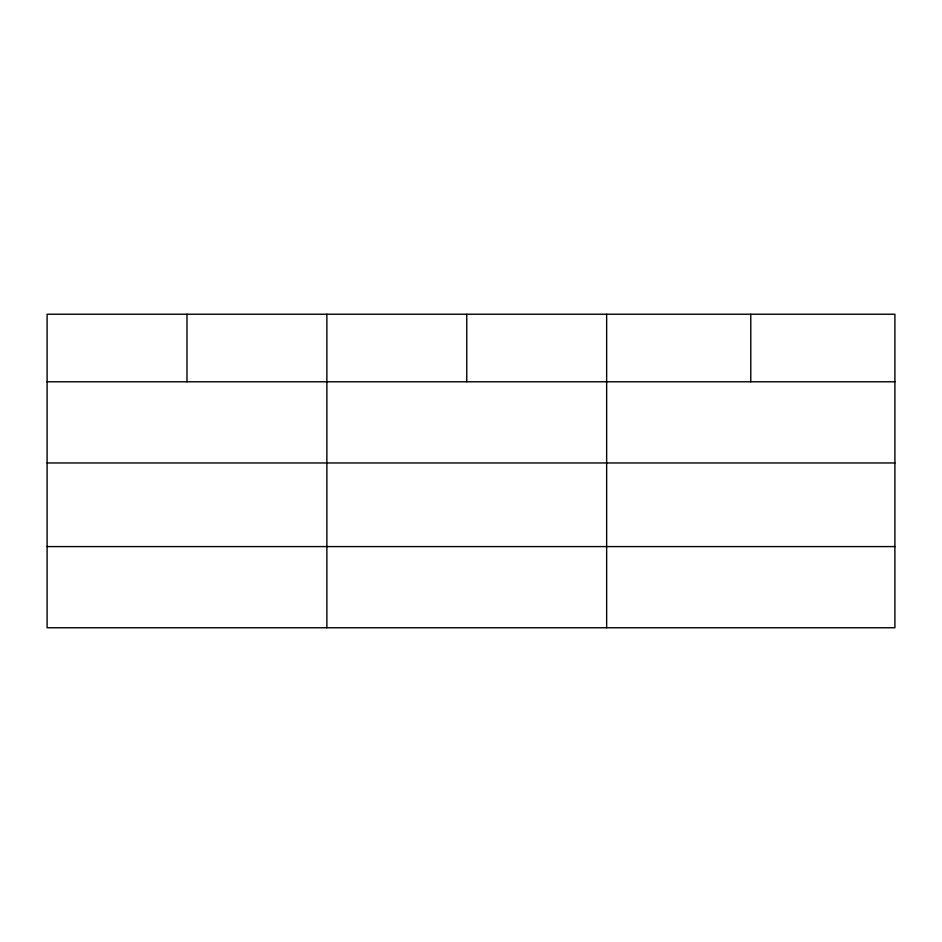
<?xml version="1.0" encoding="UTF-8"?>
<svg xmlns="http://www.w3.org/2000/svg" width="942" height="942" viewBox="0 0 942 942"><rect width="100%" height="100%" fill="white"/><g stroke="black" fill="none" stroke-linecap="round" stroke-linejoin="round"><path stroke-width="1.41" d="M894.9 462.958L894.9 314.239L47.1 314.239L47.1 627.761L894.9 627.761L894.9 462.958L47.1 462.958M47.1 381.781L894.9 381.781M47.1 546.584L894.9 546.584M750.774 314.239L750.774 381.781M606.648 314.239L606.648 627.761M466.761 314.239L466.761 381.781M326.874 314.239L326.874 627.761M186.987 314.239L186.987 381.781"/></g></svg>
